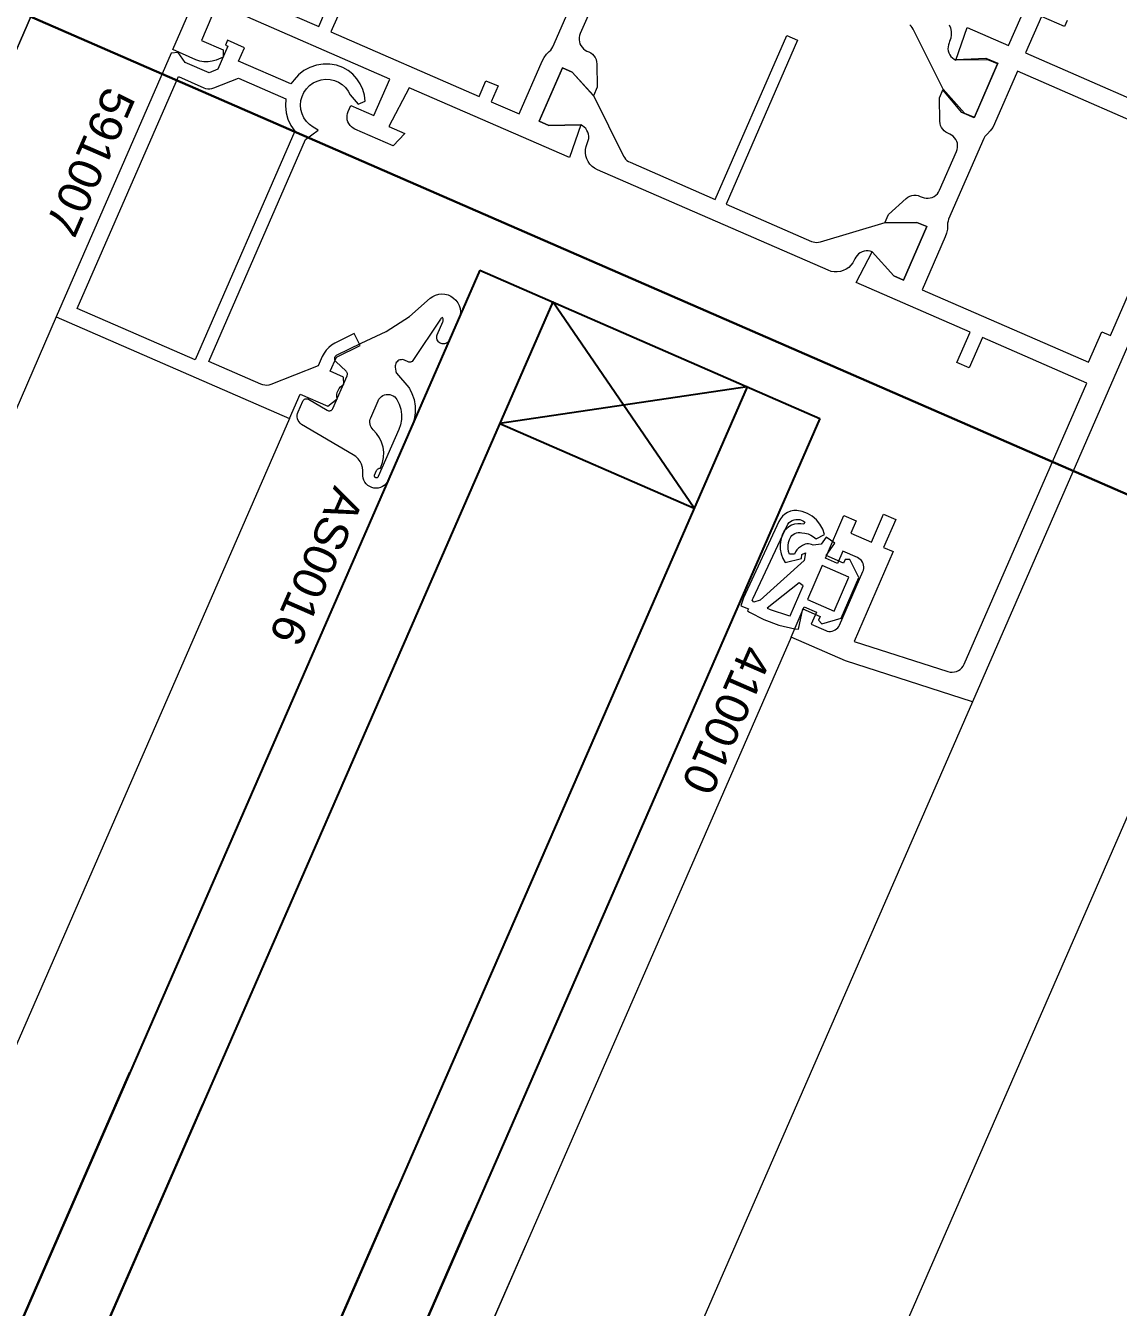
# Model space of a CAD drawing. Header units: millimetres. Extents: x -37281 to 954596, y -59787 to 956680.
# Drawn here: x 873490.9 to 873573.3, y -6551.4 to -6454.6 of the extents above; entities that cross this region are included whole.
import ezdxf

# ---------------------------------------------------------------- set-up
doc = ezdxf.new("R2010")
doc.units = ezdxf.units.MM
doc.header["$MEASUREMENT"] = 0
doc.linetypes.add('Dot & Dashed', pattern=[670.277762, 352.777767, -176.388884, 0, -141.111112])
for name, color, linetype, lineweight in [('0_Pen_No__2', 8, 'Continuous', 15), ('0_Pen_No__5', 7, 'Continuous', 25), ('0_Pen_No__7', 7, 'Continuous', 35), ('0_Pen_No__9', 7, 'Continuous', 13), ('New_A-20-M_Roof_Pen_No__93', 8, 'Continuous', 13), ('New_A-25-M_Curtain_Wall_Pen_No__90', 8, 'Continuous', 20), ('New_A-25-M_Wall_Ext_Pen_No__87', 8, 'Continuous', 20)]:
    doc.layers.add(name, color=color, linetype=linetype, lineweight=lineweight)
for name, color, linetype in [('New_A-20-M_Roof', 7, 'Continuous'), ('New_A-25-M_Curtain_Wall', 7, 'Continuous'), ('New_A-25-M_Wall_Ext', 7, 'Continuous'), ('New_ArchiCAD Windows', 7, 'Continuous')]:
    doc.layers.add(name, color=color, linetype=linetype)
doc.layers.add('New_A-25-M_Curtain_Wall_Pen_No__69', color=7, linetype='Continuous', lineweight=20, true_color=0x606060)
doc.layers.add('New_ArchiCAD Windows_Pen_No__23', color=7, linetype='Continuous', lineweight=30, true_color=0x2a2a2a)
doc.styles.add('GENERATED_STYLE_3', font='')
doc.styles.get('GENERATED_STYLE_3').set_extended_font_data('Arial')

# ---------------------------------------------------------------- blocks, each defined once
blk = doc.blocks.new('Wall_243_2', base_point=(874395.096, -4631.295))
at = {"layer": 'New_A-25-M_Wall_Ext_Pen_No__87', "linetype": 'Continuous', "flags": 128}
for points in [[(874303.431, -4591.325), (866444.974, -22613.267)], [(866536.638, -22653.237), (874395.096, -4631.295)]]:
    blk.add_lwpolyline(points, dxfattribs=at)
blk = doc.blocks.new('Double Window 19_7')
at = {"layer": 'New_ArchiCAD Windows_Pen_No__23', "linetype": 'Continuous'}
blk.add_line((-200, 0), (-200, -190), dxfattribs=at)
blk = doc.blocks.new('Wall_353_2', base_point=(874468.416, -4712.544))
at = {"layer": 'New_ArchiCAD Windows', "color": 251, "linetype": 'Continuous', "lineweight": 20, "true_color": 0x606060, "zscale": 1000, "rotation": 66.44041158399281}
blk.add_blockref('Double Window 19_7', (873570.898, -6270.464), dxfattribs=at)
blk = doc.blocks.new('Morph_2_2', base_point=(864302.5, 0))
at = {"layer": 'New_A-20-M_Roof_Pen_No__93', "linetype": 'Continuous', "flags": 128}
blk.add_lwpolyline([(866367.031, -22792.012), (874315.322, -4564.059)], dxfattribs=at)
blk = doc.blocks.new('Beam_8_2', base_point=(874303.431, -4591.325))
at = {"layer": 'New_A-25-M_Curtain_Wall_Pen_No__69', "linetype": 'Dot & Dashed'}
blk.add_line((874303.431, -4591.325), (866444.972, -22613.266), dxfattribs=at)
at = {"layer": 'New_A-25-M_Curtain_Wall_Pen_No__90', "linetype": 'Continuous'}
blk.add_line((874303.431, -4591.325), (866444.972, -22613.266), dxfattribs=at)

msp = doc.modelspace()

# ---------------------------------------------------------------- linework, layer by layer
at = {"layer": '0_Pen_No__2', "linetype": 'Continuous', "flags": 128}
for points in [[(873593.892, -6433.222), (873562.315, -6505.637), (873552.749, -6502.556), (873548.624, -6500.758)], [(873504.918, -6453.881), (873504.119, -6455.714), (873505.769, -6456.433), (873505.758, -6456.988), (873505.229, -6457.195), (873504.929, -6457.287), (873504.618, -6457.33), (873504.304, -6457.324), (873503.995, -6457.27), (873503.699, -6457.167), (873501.961, -6456.409), (873511.154, -6435.327)], [(873514.412, -6453.875), (873513.892, -6455.066), (873525.075, -6459.943), (873525.595, -6458.751), (873526.511, -6459.151), (873525.992, -6460.342), (873528.1, -6461.262), (873529.839, -6457.274), (873529.981, -6457.004), (873530.162, -6456.759), (873530.378, -6456.542), (873530.483, -6456.437), (873530.572, -6456.317), (873530.641, -6456.185), (873533.304, -6450.079)], [(873506.101, -6451.669), (873512.975, -6454.667), (873513.495, -6453.475)], [(873533.987, -6452.265), (873532.708, -6455.198), (873532.657, -6455.346), (873532.629, -6455.501), (873532.626, -6455.658), (873532.648, -6455.813), (873532.694, -6455.963), (873532.762, -6456.104), (873532.852, -6456.233), (873532.961, -6456.346), (873533.086, -6456.441), (873533.225, -6456.514), (873533.368, -6456.577), (873533.512, -6456.654), (873533.641, -6456.754), (873533.752, -6456.873), (873533.843, -6457.009), (873533.91, -6457.158), (873533.952, -6457.316), (873533.968, -6457.478), (873533.995, -6459.251), (873533.716, -6459.892), (873532.099, -6458.096), (873531.365, -6457.776), (873529.607, -6461.81), (873530.34, -6462.129), (873532.756, -6462.092), (873531.9, -6464.555), (873519.801, -6459.279), (873518.279, -6462.216), (873519.477, -6462.738), (873518.597, -6463.664), (873515.71, -6462.405), (873515.572, -6462.331), (873515.447, -6462.237), (873515.338, -6462.124), (873515.248, -6461.995), (873515.179, -6461.854), (873515.134, -6461.704), (873515.112, -6461.548), (873515.115, -6461.391), (873515.142, -6461.237), (873515.194, -6461.089), (873515.393, -6460.63), (873517.135, -6461.39), (873518.334, -6458.64), (873506.234, -6453.364)], [(873548.624, -6500.758), (873549.624, -6498.466), (873550.54, -6498.866), (873550.141, -6499.782), (873551.241, -6500.262), (873551.359, -6500.303), (873551.483, -6500.325), (873551.608, -6500.327), (873551.733, -6500.31), (873551.853, -6500.273), (873551.966, -6500.218), (873552.069, -6500.146), (873552.159, -6500.059), (873552.235, -6499.959), (873552.294, -6499.848), (873554.052, -6495.815), (873554.093, -6495.697), (873554.115, -6495.573), (873554.118, -6495.447), (873554.1, -6495.323), (873554.064, -6495.203), (873554.009, -6495.09), (873553.937, -6494.987), (873553.85, -6494.897), (873553.75, -6494.821), (873553.639, -6494.762), (873552.539, -6494.282), (873552.139, -6495.199), (873551.222, -6494.799), (873552.621, -6491.591), (873553.538, -6491.991), (873553.138, -6492.907), (873554.697, -6493.587), (873555.616, -6491.479), (873556.533, -6491.878), (873555.613, -6493.987), (873556.347, -6494.306), (873553.392, -6501.082), (873560.47, -6503.362), (873560.629, -6503.399), (873560.792, -6503.41), (873560.955, -6503.394), (873561.113, -6503.352), (873561.261, -6503.285), (873561.397, -6503.194), (873561.517, -6503.083), (873561.616, -6502.953), (873561.694, -6502.809), (873570.95, -6481.583), (873563.066, -6478.145), (873562.067, -6480.437), (873561.15, -6480.037), (873562.15, -6477.746), (873553.533, -6473.988), (873554.756, -6471.685), (873556.373, -6473.481), (873557.106, -6473.801), (873558.865, -6469.768), (873558.131, -6469.448), (873555.715, -6469.485), (873555.995, -6468.843), (873557.312, -6467.657), (873557.442, -6467.558), (873557.586, -6467.482), (873557.741, -6467.43), (873557.902, -6467.404), (873558.066, -6467.404), (873558.227, -6467.431), (873558.381, -6467.484), (873558.524, -6467.546), (873558.673, -6467.597), (873558.827, -6467.625), (873558.984, -6467.628), (873559.139, -6467.606), (873559.289, -6467.56), (873559.431, -6467.492), (873559.559, -6467.402), (873559.672, -6467.293), (873559.767, -6467.168), (873559.841, -6467.029), (873561.12, -6464.096), (873561.171, -6463.948), (873561.198, -6463.793), (873561.201, -6463.636), (873561.179, -6463.481), (873561.134, -6463.331), (873561.065, -6463.19), (873560.975, -6463.061), (873560.866, -6462.948), (873560.741, -6462.853), (873560.603, -6462.78), (873560.46, -6462.717), (873560.316, -6462.64), (873560.186, -6462.54), (873560.075, -6462.421), (873559.985, -6462.285), (873559.917, -6462.136), (873559.875, -6461.979), (873559.859, -6461.816), (873559.832, -6460.044), (873560.112, -6459.402), (873561.729, -6461.198), (873562.462, -6461.518), (873564.221, -6457.484), (873563.487, -6457.165), (873561.071, -6457.202), (873561.927, -6454.739), (873565.044, -6456.098), (873566.842, -6451.973)], [(873569.468, -6454.209), (873569.268, -6454.667), (873567.526, -6453.907), (873566.327, -6456.657)], [(873560.562, -6454.527), (873560.658, -6454.77), (873560.71, -6455.026), (873560.716, -6455.288), (873560.677, -6455.546), (873560.594, -6455.794), (873560.554, -6455.886), (873560.503, -6456.034), (873560.476, -6456.188), (873560.473, -6456.345), (873560.494, -6456.501), (873560.54, -6456.651), (873560.609, -6456.792), (873560.699, -6456.921), (873560.807, -6457.034), (873560.933, -6457.128), (873561.071, -6457.202), (873561.091, -6457.156), (873563.324, -6457.039), (873564.241, -6457.439), (873562.442, -6461.564), (873561.525, -6461.164), (873560.092, -6459.448), (873560.112, -6459.402), (873557.849, -6454.852), (873557.779, -6454.732), (873557.692, -6454.623), (873557.591, -6454.527)], [(873515.958, -6460.519), (873516.483, -6460.306), (873516.426, -6459.85), (873516.3, -6459.409), (873516.108, -6458.993), (873515.855, -6458.61), (873515.547, -6458.27), (873515.191, -6457.982), (873514.794, -6457.751), (873514.312, -6457.586), (873513.808, -6457.503), (873513.298, -6457.503), (873512.795, -6457.587), (873512.312, -6457.753), (873511.863, -6457.995), (873511.46, -6458.308), (873511.114, -6458.682), (873510.875, -6458.987), (873506.932, -6457.268), (873507.372, -6456.26), (873506.088, -6455.7), (873505.928, -6456.067), (873506.112, -6456.147), (873505.352, -6457.888), (873504.694, -6458.147), (873502.903, -6457.366), (873502.357, -6456.626), (873501.841, -6456.684), (873493.167, -6476.576), (873510.767, -6484.25), (873511.566, -6482.417), (873513.675, -6483.336), (873514.363, -6482.769), (873514.34, -6482.607), (873514.344, -6482.444), (873514.375, -6482.283), (873514.432, -6482.13), (873514.513, -6481.988), (873514.616, -6481.861), (873514.738, -6481.752), (873514.876, -6481.665), (873514.857, -6481.124), (873513.849, -6480.685), (873514.308, -6479.631), (873516.096, -6478.742), (873515.65, -6477.847), (873514.189, -6478.573), (873513.948, -6478.715), (873513.73, -6478.888), (873513.538, -6479.09), (873513.375, -6479.317), (873513.246, -6479.565), (873512.932, -6480.285), (873509.369, -6481.684), (873509.217, -6481.73), (873509.059, -6481.752), (873508.9, -6481.748), (873508.744, -6481.719), (873508.594, -6481.666), (873504.675, -6479.957)], [(873566.327, -6456.657), (873579.343, -6462.333)], [(873504.675, -6479.957), (873511.988, -6463.185), (873512.927, -6462.492), (873512.544, -6462.26), (873512.275, -6462.063), (873512.043, -6461.824), (873511.856, -6461.548), (873511.718, -6461.245), (873511.633, -6460.922), (873511.605, -6460.59), (873511.634, -6460.258), (873511.719, -6459.936), (873511.858, -6459.633), (873512.046, -6459.358), (873512.278, -6459.119), (873512.548, -6458.923), (873512.847, -6458.776), (873513.167, -6458.681), (873513.498, -6458.643), (873513.831, -6458.662), (873514.156, -6458.737), (873514.463, -6458.867), (873514.744, -6459.046), (873514.99, -6459.271), (873515.194, -6459.535), (873515.35, -6459.829), (873515.958, -6460.519)]]:
    msp.add_lwpolyline(points, dxfattribs=at)
for points in [[(873548.3, -6455.342), (873549.125, -6455.702), (873543.729, -6468.077), (873550.159, -6470.881), (873550.291, -6470.927), (873550.427, -6470.955), (873550.566, -6470.964), (873550.706, -6470.953), (873550.842, -6470.923), (873555.723, -6469.466), (873558.131, -6469.448), (873558.865, -6469.768), (873557.106, -6473.801), (873556.373, -6473.481), (873554.756, -6471.685), (873554.608, -6471.634), (873554.453, -6471.606), (873554.296, -6471.603), (873554.141, -6471.625), (873553.991, -6471.671), (873553.849, -6471.739), (873553.721, -6471.829), (873553.608, -6471.938), (873553.513, -6472.063), (873553.439, -6472.202), (873553.4, -6472.294), (873553.289, -6472.501), (873553.147, -6472.689), (873552.977, -6472.852), (873552.785, -6472.987), (873552.573, -6473.09), (873552.348, -6473.159), (873552.115, -6473.191), (873551.879, -6473.187), (873551.647, -6473.146), (873551.425, -6473.069), (873534.009, -6465.475), (873533.801, -6465.364), (873533.613, -6465.222), (873533.45, -6465.053), (873533.315, -6464.86), (873533.212, -6464.648), (873533.144, -6464.423), (873533.111, -6464.19), (873533.115, -6463.954), (873533.156, -6463.723), (873533.233, -6463.5), (873533.273, -6463.408), (873533.325, -6463.26), (873533.352, -6463.106), (873533.355, -6462.949), (873533.333, -6462.793), (873533.287, -6462.643), (873533.219, -6462.502), (873533.129, -6462.373), (873533.02, -6462.261), (873532.895, -6462.166), (873532.756, -6462.092), (873530.34, -6462.129), (873529.607, -6461.81), (873531.365, -6457.776), (873532.099, -6458.096), (873533.724, -6459.873), (873535.978, -6464.442), (873536.049, -6464.562), (873536.135, -6464.671), (873536.237, -6464.767), (873536.35, -6464.849), (873536.474, -6464.913), (873542.904, -6467.717)], [(873565.727, -6458.032), (873563.989, -6462.02), (873563.846, -6462.29), (873563.665, -6462.536), (873563.449, -6462.752), (873563.344, -6462.857), (873563.256, -6462.977), (873563.186, -6463.109), (873560.524, -6469.215), (873560.474, -6469.356), (873560.447, -6469.502), (873560.441, -6469.651), (873560.429, -6469.956), (873560.372, -6470.256), (873560.271, -6470.545), (873558.533, -6474.532), (873571.091, -6480.008), (873572.09, -6477.716), (873572.732, -6477.996), (873577.928, -6466.08), (873577.286, -6465.8), (873578.285, -6463.508)], [(873503.638, -6479.832), (873494.747, -6475.955), (873502.381, -6458.447), (873504.291, -6459.28), (873504.439, -6459.331), (873504.593, -6459.358), (873504.75, -6459.361), (873504.906, -6459.34), (873505.056, -6459.294), (873506.908, -6458.567), (873510.49, -6460.129), (873510.456, -6460.648), (873510.509, -6461.167), (873510.648, -6461.669), (873510.869, -6462.14), (873511.166, -6462.568)]]:
    msp.add_lwpolyline(points, close=True, dxfattribs=at)
at = {"layer": '0_Pen_No__5', "linetype": 'Continuous'}
for p, q in [((873525.137, -6473.061), (873402.862, -6753.476)), ((873525.137, -6473.061), (873550.803, -6484.253)), ((873530.637, -6475.459), (873408.362, -6755.875)), ((873541.306, -6491.021), (873530.637, -6475.459)), ((873545.303, -6481.854), (873423.028, -6762.27)), ((873545.303, -6481.854), (873526.64, -6484.626)), ((873550.803, -6484.253), (873428.528, -6764.668)), ((873526.64, -6484.626), (873541.306, -6491.021)), ((873376.448, -6814.053), (873498.723, -6533.637)), ((873381.947, -6816.451), (873504.222, -6536.036)), ((873396.614, -6822.846), (873518.889, -6542.431)), ((873402.114, -6825.245), (873524.389, -6544.829))]:
    msp.add_line(p, q, dxfattribs=at)
at = {"layer": '0_Pen_No__9', "linetype": 'Continuous'}
for p, q in [((873493.167, -6476.576), (873377.288, -6742.325)), ((873510.767, -6484.25), (873394.887, -6749.999)), ((873548.624, -6500.758), (873432.745, -6766.507)), ((873562.315, -6505.637), (873446.036, -6772.302)), ((873412.725, -6812.417), (873528.605, -6546.668))]:
    msp.add_line(p, q, dxfattribs=at)
at = {"layer": '0_Pen_No__9', "linetype": 'Continuous', "flags": 128}
for points in [[(873511.672, -6484.705), (873511.573, -6484.616), (873511.49, -6484.511), (873511.426, -6484.395), (873511.382, -6484.269), (873511.359, -6484.138), (873511.358, -6484.005), (873511.379, -6483.874), (873511.422, -6483.748), (873511.773, -6482.943), (873511.797, -6482.899), (873511.828, -6482.859), (873511.866, -6482.825), (873511.909, -6482.797), (873511.955, -6482.778), (873512.005, -6482.766), (873512.055, -6482.763), (873512.106, -6482.769), (873512.154, -6482.782), (873512.2, -6482.804), (873513.614, -6483.635), (873513.66, -6483.656), (873513.709, -6483.67), (873513.759, -6483.676), (873513.81, -6483.673), (873513.859, -6483.661), (873513.906, -6483.641), (873513.948, -6483.614), (873513.986, -6483.58), (873514.017, -6483.54), (873514.041, -6483.496), (873515.116, -6481.03), (873515.131, -6480.987), (873515.14, -6480.942), (873515.141, -6480.896), (873515.135, -6480.851), (873515.123, -6480.807), (873515.104, -6480.765), (873515.079, -6480.727), (873515.048, -6480.693), (873514.273, -6479.956), (873514.24, -6479.918), (873514.213, -6479.876), (873514.194, -6479.829), (873514.183, -6479.78), (873514.18, -6479.73), (873514.185, -6479.681), (873514.199, -6479.632), (873514.221, -6479.587), (873514.249, -6479.546), (873514.284, -6479.51), (873514.325, -6479.481), (873514.37, -6479.459), (873516.185, -6478.58), (873518.071, -6477.691), (873519.816, -6476.549), (873521.386, -6475.175), (873521.582, -6475.038), (873521.798, -6474.937), (873522.029, -6474.874), (873522.267, -6474.851), (873522.506, -6474.869), (873522.738, -6474.928), (873522.956, -6475.026), (873523.155, -6475.159), (873523.328, -6475.324), (873523.47, -6475.517), (873523.578, -6475.73), (873523.647, -6475.959), (873523.676, -6476.197), (873523.664, -6476.436), (873522.841, -6478.326), (873522.802, -6478.399), (873522.751, -6478.464), (873522.691, -6478.52), (873522.622, -6478.566), (873522.546, -6478.599), (873522.466, -6478.619), (873522.384, -6478.627), (873522.302, -6478.62), (873522.222, -6478.6), (873522.146, -6478.567), (873522.077, -6478.522), (873522.016, -6478.466), (873521.965, -6478.401), (873521.925, -6478.329), (873521.898, -6478.251), (873521.884, -6478.169), (873521.884, -6478.087), (873521.898, -6478.005), (873521.924, -6477.927), (873522.348, -6476.954), (873522.365, -6476.909), (873522.375, -6476.862), (873522.377, -6476.814), (873522.372, -6476.766), (873522.359, -6476.72), (873522.339, -6476.677), (873522.313, -6476.637), (873522.27, -6476.657), (873522.232, -6476.683), (873522.198, -6476.714), (873522.169, -6476.751), (873520.08, -6479.889), (873520.028, -6479.954), (873519.962, -6479.98), (873519.917, -6479.994), (873519.87, -6480.001), (873519.823, -6480), (873519.776, -6479.992), (873519.731, -6479.977), (873519.448, -6479.853), (873519.365, -6479.825), (873519.279, -6479.812), (873519.192, -6479.815), (873519.107, -6479.832), (873519.025, -6479.864), (873518.951, -6479.909), (873518.886, -6479.967), (873518.831, -6480.035), (873518.79, -6480.112), (873518.762, -6480.194), (873518.749, -6480.28), (873518.751, -6480.368), (873518.786, -6480.678), (873518.794, -6480.722), (873518.809, -6480.764), (873518.829, -6480.803), (873518.856, -6480.839), (873519.784, -6481.927), (873519.825, -6481.983), (873519.858, -6482.045), (873520, -6482.358), (873520.169, -6482.83), (873520.256, -6483.325), (873520.26, -6483.827), (873520.181, -6484.322), (873520.019, -6484.798), (873518.222, -6488.919), (873518.143, -6489.065), (873518.042, -6489.196), (873517.92, -6489.308), (873517.781, -6489.399), (873517.629, -6489.465), (873517.468, -6489.506), (873517.302, -6489.519), (873517.137, -6489.505), (873516.976, -6489.463), (873516.825, -6489.396), (873516.686, -6489.304), (873516.565, -6489.191), (873516.464, -6489.06), (873516.386, -6488.913), (873516.334, -6488.756), (873516.308, -6488.592), (873516.31, -6488.426), (873516.313, -6488.183), (873516.277, -6487.943), (873516.202, -6487.712), (873516.092, -6487.496), (873515.947, -6487.301), (873515.774, -6487.131), (873515.575, -6486.992)], [(873517.459, -6482.913), (873517.523, -6482.794), (873517.607, -6482.688), (873517.707, -6482.597), (873517.821, -6482.524), (873517.946, -6482.472), (873518.077, -6482.441), (873518.212, -6482.433), (873518.347, -6482.448), (873518.477, -6482.485), (873518.599, -6482.544), (873518.709, -6482.622), (873518.805, -6482.718), (873518.883, -6482.828), (873519.054, -6483.181), (873519.168, -6483.556), (873519.222, -6483.944), (873519.214, -6484.336), (873519.146, -6484.722), (873519.018, -6485.093), (873517.469, -6488.645), (873517.457, -6488.667), (873517.442, -6488.686), (873517.424, -6488.703), (873517.403, -6488.717), (873517.38, -6488.727), (873517.356, -6488.733), (873517.332, -6488.735), (873517.307, -6488.733), (873517.283, -6488.727), (873517.26, -6488.717), (873517.239, -6488.704), (873517.221, -6488.687), (873517.206, -6488.667), (873517.194, -6488.646), (873517.186, -6488.622), (873517.182, -6488.598), (873517.182, -6488.573), (873517.186, -6488.549), (873517.194, -6488.525), (873517.341, -6488.189), (873517.362, -6488.148), (873517.39, -6488.111), (873517.423, -6488.079), (873517.46, -6488.052), (873517.501, -6488.031), (873517.545, -6488.017), (873517.591, -6488.009), (873517.637, -6488.009), (873517.674, -6487.929), (873517.8, -6487.566), (873517.869, -6487.188), (873517.879, -6486.803), (873517.83, -6486.422), (873517.724, -6486.053), (873517.561, -6485.704), (873517.348, -6485.384), (873517.087, -6485.101), (873517.004, -6485.011), (873516.936, -6484.908), (873516.884, -6484.797), (873516.85, -6484.679), (873516.834, -6484.557), (873516.837, -6484.434), (873516.859, -6484.313), (873516.899, -6484.197)], [(873547.714, -6492.034), (873545.05, -6497.803), (873544.832, -6498.387), (873545.412, -6498.617), (873545.342, -6498.777), (873545.491, -6498.868), (873546.57, -6499.434), (873547.713, -6499.855), (873548.901, -6500.125), (873549.182, -6500.17), (873549.513, -6498.636), (873550.827, -6499.209), (873550.707, -6499.484), (873550.947, -6499.756), (873552.414, -6499.323), (873553.749, -6496.261), (873553.068, -6494.892), (873552.706, -6494.901), (873552.586, -6495.176), (873551.272, -6494.603), (873551.924, -6493.669), (873551.271, -6493.207), (873550.904, -6493.733), (873550.284, -6493.825), (873550.176, -6493.772), (873550.061, -6493.738), (873549.943, -6493.722), (873549.823, -6493.726), (873549.705, -6493.75), (873549.593, -6493.792), (873549.489, -6493.851), (873549.33, -6493.936), (873549.188, -6494.046), (873549.065, -6494.178), (873548.965, -6494.328), (873548.892, -6494.493), (873548.518, -6494.503), (873548.446, -6494.289), (873548.408, -6494.066), (873548.406, -6493.84), (873548.439, -6493.616), (873548.507, -6493.4), (873548.608, -6493.198), (873548.694, -6493.094), (873548.796, -6493.006), (873548.912, -6492.937), (873549.039, -6492.889), (873549.171, -6492.864), (873549.306, -6492.861), (873549.44, -6492.882), (873549.677, -6492.908), (873549.908, -6492.968), (873550.127, -6493.063), (873550.329, -6493.189), (873550.511, -6493.344), (873551.159, -6493.001), (873551.018, -6492.605), (873550.812, -6492.24), (873550.547, -6491.915), (873550.229, -6491.64), (873549.87, -6491.424), (873549.478, -6491.272), (873549.067, -6491.189), (873548.827, -6491.205), (873548.593, -6491.26), (873548.371, -6491.353), (873548.167, -6491.48), (873547.986, -6491.639), (873547.834, -6491.825)], [(873545.768, -6497.812), (873548.379, -6492.227), (873548.476, -6492.118), (873548.589, -6492.027), (873548.716, -6491.955), (873548.852, -6491.905), (873548.995, -6491.877), (873549.141, -6491.872), (873549.285, -6491.891), (873549.425, -6491.933), (873549.555, -6491.997), (873549.674, -6492.081), (873549.599, -6492.235), (873549.365, -6492.197), (873549.127, -6492.198), (873548.893, -6492.238), (873548.669, -6492.315), (873548.46, -6492.428), (873548.273, -6492.573), (873548.111, -6492.747), (873547.953, -6493.069), (873547.848, -6493.413), (873547.8, -6493.768), (873547.81, -6494.127), (873547.878, -6494.479), (873548.001, -6494.816), (873548.177, -6495.129), (873549.414, -6494.826), (873549.434, -6494.512), (873549.722, -6494.386), (873549.607, -6494.974), (873546.305, -6497.964), (873545.806, -6498.118), (873545.685, -6497.978)], [(873549.863, -6497.916), (873551.88, -6498.795), (873552.999, -6496.229), (873550.983, -6495.349)], [(873548.442, -6499.118), (873548.563, -6499.146), (873549.548, -6496.888), (873549.24, -6496.651), (873546.827, -6498.567), (873547.06, -6498.665)]]:
    msp.add_lwpolyline(points, close=True, dxfattribs=at)

# ---------------------------------------------------------------- block references
at = {"layer": 'New_A-20-M_Roof', "linetype": 'Continuous', "lineweight": 0}
msp.add_blockref('Morph_2_2', (864302.5, 0), dxfattribs=at)
at = {"layer": 'New_A-25-M_Curtain_Wall', "color": 8, "lineweight": 20}
msp.add_blockref('Beam_8_2', (874303.431, -4591.325), dxfattribs=at)
at = {"layer": 'New_A-25-M_Wall_Ext', "color": 250, "lineweight": 50, "true_color": 0x2a2a2a}
for name, p in [('Wall_353_2', (874468.416, -4712.544)), ('Wall_243_2', (874395.096, -4631.295))]:
    msp.add_blockref(name, p, dxfattribs=at)

# ---------------------------------------------------------------- texts
at = {"layer": '0_Pen_No__7', "linetype": 'Continuous', "char_height": 2.5, "attachment_point": 7, "rotation": 246.44041, "style": 'GENERATED_STYLE_3'}
for s, insert in [('\\A1;{\\fArial|b0|i0|c0|p34;591007}', (873496.871, -6459.047)), ('\\A1;{\\fArial|b0|i0|c0|p34;AS0016}', (873514.144, -6489.234)), ('\\A1;{\\fArial|b0|i0|c0|p34;410010}', (873544.935, -6501.175))]:
    msp.add_mtext(s, dxfattribs=dict(at, insert=insert))

doc.saveas('drawing.dxf')
